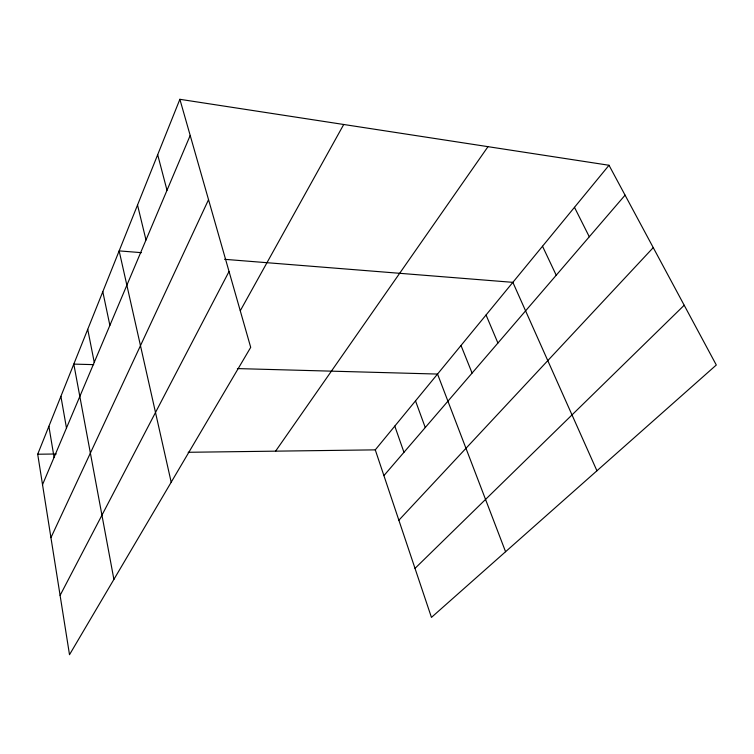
<?xml version="1.0" encoding="UTF-8"?>
<svg xmlns="http://www.w3.org/2000/svg" width="754" height="754" viewBox="0 0 754 754"><rect width="100%" height="100%" fill="white"/><g stroke="black" fill="none" stroke-linecap="round" stroke-linejoin="round"><path stroke-width="1.13" d="M179.876 99.302L250.705 347.358L69.509 654.698L37.7 454.228L179.876 99.302L609.015 165.267L716.3 365.011L431.448 617.403L375.275 449.865L609.015 165.267M42.526 484.652L190.197 135.437M50.942 537.668L208.538 199.678M60.103 595.396L229.046 271.478M240.319 310.686L343.73 124.485M275.596 451.156L487.998 146.662M383.909 475.623L625.075 195.163M398.866 520.222L653.247 247.614M415.011 568.375L684.198 305.247M37.7 454.228L56.22 453.993M188.161 452.287L375.275 449.865M93.703 364.644L73.807 364.107L113.901 579.402M237.387 368.583L437.537 374.059L505.566 551.721M141.441 252.665L119.151 250.893L171.196 482.23M224.56 259.31L512.861 282.345L596.932 470.779M574.482 207.322L589.289 236.775M542.522 246.238L556.226 275.229M486.057 314.983L497.923 343.032M461.005 345.483L472.089 373.07M415.511 400.874L425.256 427.537M394.794 426.104L403.956 452.306M157.68 154.702L167.011 190.281M137.53 205.013L145.993 239.97M102.798 291.713L109.877 325.37M87.728 329.338L94.25 362.335M60.895 396.34L66.475 428.027M48.887 426.302L54.071 457.348"/></g></svg>
